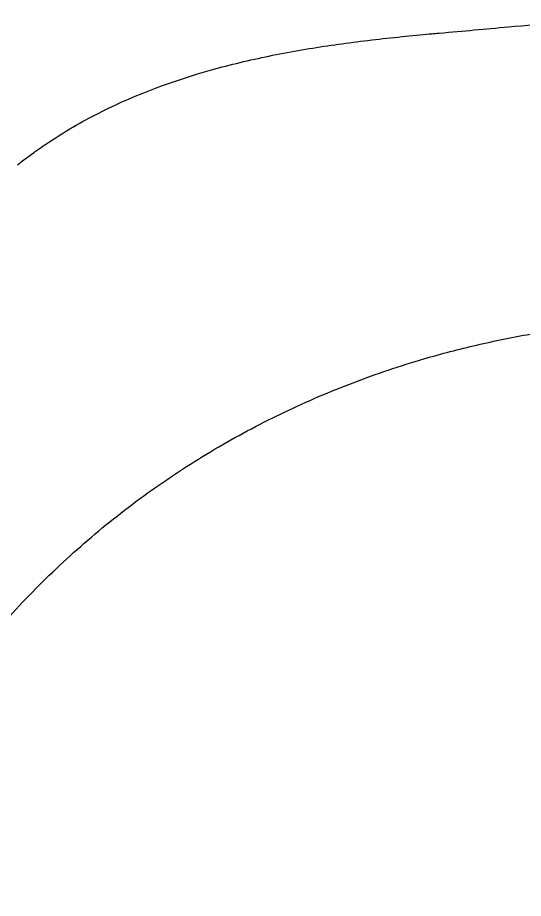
# Model space of a CAD drawing. Header units: inches. Extents: x 2 to 86, y -22 to 129.
# Drawn here: x 23.29 to 30.45, y 59.42 to 71.9 of the extents above; entities that cross this region are included whole.
import ezdxf

# ---------------------------------------------------------------- set-up
doc = ezdxf.new("R2010")
doc.units = ezdxf.units.IN
doc.header["$MEASUREMENT"] = 0
doc.layers.add('BDIM_CYAN', color=4, linetype='Continuous')

# ---------------------------------------------------------------- blocks, each defined once
blk = doc.blocks.new('2026 RHYTHM')
at = {"layer": 'BDIM_CYAN', "color": 3}
for points, knots in [([(20.914, 68.825), (20.929, 68.837), (20.965, 68.866), (21.067, 68.944), (21.212, 69.05), (21.56, 69.286), (22.344, 69.734), (23.385, 70.116), (24.472, 70.374), (25.166, 70.494), (25.719, 70.57), (26.14, 70.619), (26.507, 70.656), (26.72, 70.676), (26.819, 70.685), (27.047, 70.705), (27.379, 70.735), (28.191, 70.808), (28.84, 70.866), (29.326, 70.91)], [0.1411054, 0.1411054, 0.1411054, 0.1411054, 0.1428716, 0.1448247, 0.148731, 0.1526372, 0.1682622, 0.1995122, 0.2151372, 0.2307622, 0.2385747, 0.2463872, 0.2541997, 0.258106, 0.2600591, 0.2620122, 0.2776372, 0.2932622, 0.3396568, 0.3396568, 0.3396568, 0.3396568]), ([(17.551, 51.453), (17.548, 51.478), (17.542, 51.529), (17.533, 51.606), (17.524, 51.683), (17.516, 51.76), (17.508, 51.838), (17.501, 51.915), (17.494, 51.992), (17.487, 52.07), (17.481, 52.147), (17.475, 52.225), (17.47, 52.302), (17.465, 52.38), (17.46, 52.458), (17.456, 52.536), (17.452, 52.614), (17.448, 52.693), (17.445, 52.771), (17.439, 52.95), (17.433, 53.229), (17.435, 53.61), (17.446, 53.99), (17.474, 54.503), (17.534, 55.145), (17.647, 55.913), (17.801, 56.672), (18.022, 57.512), (18.329, 58.426), (18.746, 59.399), (19.245, 60.339), (19.823, 61.239), (20.48, 62.091), (21.208, 62.883), (22.001, 63.611), (22.853, 64.267), (23.753, 64.843), (24.693, 65.34), (25.666, 65.756), (26.579, 66.062), (27.419, 66.282), (28.177, 66.436), (28.944, 66.549), (29.584, 66.608), (30.096, 66.635), (30.476, 66.646), (30.856, 66.648), (31.158, 66.641), (31.382, 66.633), (31.527, 66.626), (31.672, 66.618), (31.817, 66.608), (31.962, 66.598), (32.106, 66.585), (32.249, 66.572), (32.393, 66.557), (32.536, 66.541), (32.631, 66.529), (32.678, 66.523)], [0, 0, 0, 0, 0.0032494, 0.006499, 0.0097486, 0.0129986, 0.0162489, 0.0194996, 0.022751, 0.0260029, 0.0292557, 0.0325092, 0.0357637, 0.0390193, 0.0422759, 0.0455338, 0.048793, 0.0520536, 0.0553157, 0.0585793, 0.0743726, 0.0901293, 0.1058604, 0.121576, 0.1535039, 0.1850831, 0.2163964, 0.2475293, 0.2899007, 0.3317842, 0.3734111, 0.4154849, 0.4573293, 0.4992361, 0.5411283, 0.582964, 0.6250169, 0.6665921, 0.7084283, 0.7507827, 0.7818778, 0.8131559, 0.8446908, 0.8765707, 0.8922466, 0.9079491, 0.9236881, 0.9394737, 0.9455525, 0.9516237, 0.9576881, 0.9637462, 0.9697988, 0.9758463, 0.9818896, 0.9879292, 0.9939658, 1, 1, 1, 1])]:
    blk.add_open_spline(points, degree=3, knots=knots, dxfattribs=at)

msp = doc.modelspace()

# ---------------------------------------------------------------- block references
msp.add_blockref('2026 RHYTHM', (2.373, 0.985))

doc.saveas('drawing.dxf')
